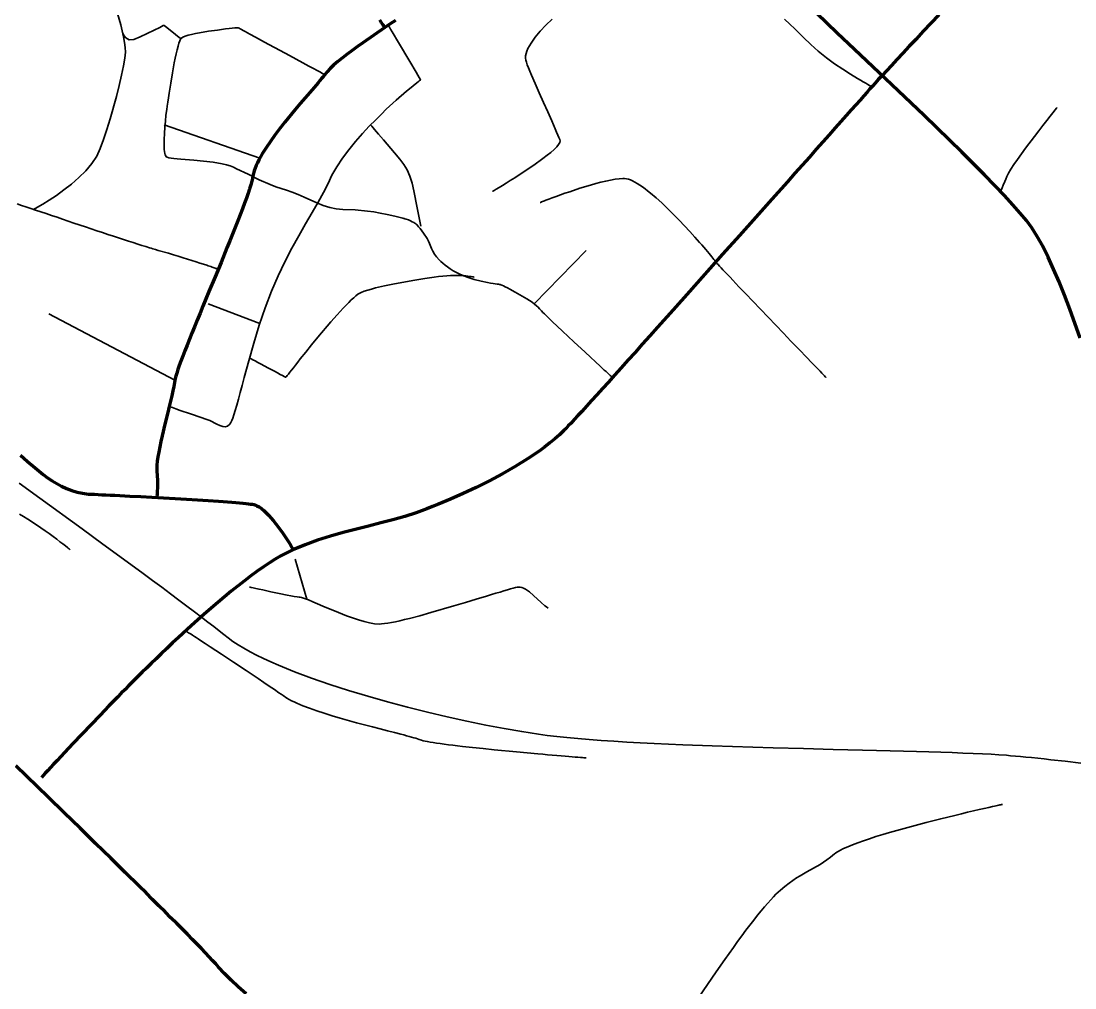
# Model space of a CAD drawing. Header units: inches. Extents: x 23 to 178, y 8 to 179.
# Drawn here: x 108.24 to 128.08, y 79.77 to 97.99 of the extents above; entities that cross this region are included whole.
import ezdxf

# ---------------------------------------------------------------- set-up
doc = ezdxf.new("R2010")
doc.units = ezdxf.units.IN
doc.header["$MEASUREMENT"] = 0
for name, color, linetype in [('Routes 1', 7, 'Continuous'), ('Routes 2', 7, 'Continuous'), ('Routes 3', 7, 'Continuous'), ('Routes 4', 7, 'Continuous')]:
    doc.layers.add(name, color=color, linetype=linetype)

msp = doc.modelspace()

# ---------------------------------------------------------------- linework, layer by layer
at = {"layer": 'Routes 1', "color": 7, "lineweight": 158, "true_color": 0xffffff}
for points in [[(125.513, 98.103), (125.364, 97.944), (125.221, 97.792), (125.085, 97.647), (124.956, 97.51), (124.836, 97.381), (124.725, 97.262), (124.622, 97.151), (124.53, 97.051), (124.447, 96.962), (124.375, 96.883), (124.313, 96.815), (124.263, 96.76), (124.218, 96.709), (124.165, 96.649), (124.102, 96.578), (124.031, 96.498), (123.952, 96.409), (123.865, 96.312), (123.771, 96.206), (123.67, 96.092), (123.563, 95.972), (123.449, 95.844), (123.33, 95.71), (123.206, 95.57), (123.077, 95.425), (122.943, 95.274), (122.805, 95.119), (122.663, 94.96), (122.371, 94.631), (122.068, 94.291), (121.759, 93.944), (121.445, 93.592), (120.82, 92.891), (120.514, 92.549), (120.217, 92.217), (120.073, 92.055), (119.932, 91.898), (119.795, 91.746), (119.662, 91.598), (119.534, 91.455), (119.411, 91.318), (119.293, 91.187), (119.181, 91.063), (119.075, 90.945), (118.975, 90.836), (118.883, 90.734), (118.798, 90.64), (118.72, 90.556), (118.651, 90.48), (118.59, 90.415), (118.539, 90.359), (118.496, 90.314), (118.457, 90.274), (118.374, 90.195), (118.285, 90.117), (118.191, 90.039), (118.092, 89.962), (117.989, 89.886), (117.77, 89.738), (117.539, 89.595), (117.299, 89.457), (117.053, 89.327), (116.807, 89.203), (116.562, 89.088), (116.323, 88.981), (116.093, 88.884), (115.983, 88.84), (115.876, 88.798), (115.672, 88.722), (115.459, 88.654), (115.238, 88.591), (115.009, 88.532), (114.775, 88.474), (114.298, 88.353), (114.059, 88.285), (113.82, 88.209), (113.585, 88.122), (113.354, 88.024), (113.129, 87.911), (113.02, 87.848), (112.911, 87.78), (112.798, 87.705), (112.682, 87.623), (112.562, 87.536), (112.44, 87.443), (112.191, 87.245), (111.938, 87.034), (111.686, 86.816), (111.44, 86.595), (111.203, 86.378), (111.09, 86.272), (110.981, 86.169), (110.876, 86.069), (110.777, 85.974), (110.683, 85.884), (110.596, 85.798), (110.516, 85.72), (110.443, 85.647), (110.378, 85.583), (110.32, 85.525), (110.259, 85.464), (110.194, 85.397), (110.123, 85.325), (110.049, 85.249), (109.891, 85.086), (109.723, 84.912), (109.38, 84.552), (109.214, 84.377), (109.057, 84.211), (108.984, 84.133), (108.914, 84.06), (108.85, 83.991), (108.791, 83.927), (108.738, 83.87), (108.691, 83.819), (108.652, 83.776), (108.62, 83.74)], [(112.472, 79.661), (112.326, 79.795), (112.191, 79.924), (112.067, 80.049), (111.955, 80.168), (111.902, 80.227), (111.843, 80.29), (111.779, 80.36), (111.708, 80.435), (111.631, 80.515), (111.549, 80.6), (111.461, 80.69), (111.368, 80.785), (111.27, 80.885), (111.167, 80.988), (111.059, 81.096), (110.948, 81.208), (110.832, 81.323), (110.712, 81.442), (110.589, 81.564), (110.462, 81.69), (110.199, 81.949), (109.924, 82.219), (109.64, 82.497), (109.349, 82.782), (109.051, 83.072), (108.749, 83.367), (108.14, 83.961)]]:
    msp.add_lwpolyline(points, dxfattribs=at)
at = {"layer": 'Routes 2', "color": 7, "lineweight": 106, "true_color": 0xffffff}
msp.add_lwpolyline([(128.174, 92.01), (127.979, 92.559), (127.879, 92.822), (127.778, 93.075), (127.675, 93.314), (127.573, 93.538), (127.47, 93.744), (127.368, 93.928), (127.267, 94.089), (127.166, 94.226), (127.049, 94.368), (126.909, 94.527), (126.748, 94.701), (126.569, 94.889), (126.374, 95.089), (126.165, 95.299), (125.945, 95.518), (125.716, 95.743), (125.238, 96.204), (124.75, 96.67), (124.269, 97.126), (124.038, 97.345), (123.814, 97.556), (123.602, 97.758), (123.403, 97.948), (123.219, 98.125)], dxfattribs=at)
at = {"layer": 'Routes 3', "color": 7, "lineweight": 70, "true_color": 0xffffff}
for points in [[(115.286, 97.999), (115.187, 97.931), (115.085, 97.862), (114.877, 97.72), (114.669, 97.577), (114.568, 97.505), (114.47, 97.434), (114.375, 97.363), (114.286, 97.294), (114.203, 97.225), (114.126, 97.158), (114.057, 97.093), (113.998, 97.029), (113.947, 96.968), (113.922, 96.936), (113.893, 96.901), (113.862, 96.863), (113.828, 96.823), (113.792, 96.78), (113.754, 96.736), (113.672, 96.64), (113.584, 96.538), (113.492, 96.43), (113.396, 96.317), (113.203, 96.081), (113.108, 95.96), (113.016, 95.838), (112.93, 95.718), (112.849, 95.599), (112.777, 95.483), (112.715, 95.371), (112.688, 95.317), (112.664, 95.264), (112.643, 95.213), (112.625, 95.163), (112.612, 95.116), (112.602, 95.07), (112.593, 95.023), (112.58, 94.967), (112.561, 94.901), (112.538, 94.826), (112.51, 94.742), (112.478, 94.651), (112.443, 94.553), (112.404, 94.448), (112.361, 94.337), (112.316, 94.22), (112.268, 94.099), (112.218, 93.973), (112.166, 93.844), (112.113, 93.712), (112.002, 93.441), (111.888, 93.165), (111.773, 92.889), (111.661, 92.617), (111.606, 92.485), (111.553, 92.355), (111.502, 92.229), (111.452, 92.108), (111.405, 91.991), (111.361, 91.879), (111.319, 91.773), (111.281, 91.674), (111.246, 91.582), (111.216, 91.498), (111.189, 91.422), (111.167, 91.356), (111.15, 91.298), (111.138, 91.251), (111.131, 91.215), (111.126, 91.181), (111.112, 91.105), (111.095, 91.02), (111.074, 90.927), (111.051, 90.828), (111.026, 90.724), (111, 90.616), (110.946, 90.394), (110.894, 90.173), (110.87, 90.067), (110.848, 89.964), (110.829, 89.867), (110.813, 89.777), (110.801, 89.696), (110.794, 89.624), (110.792, 89.592), (110.791, 89.562), (110.794, 89.513), (110.801, 89.423), (110.805, 89.338), (110.805, 89.26), (110.804, 89.191), (110.801, 89.13), (110.798, 89.081), (110.796, 89.061), (110.795, 89.044), (110.793, 89.031), (110.792, 89.021), (110.792, 89.015), (110.791, 89.013)], [(114.983, 98.008), (115.001, 97.982), (115.018, 97.958), (115.033, 97.936), (115.046, 97.917), (115.058, 97.901), (115.067, 97.887), (115.075, 97.876), (115.081, 97.868), (115.084, 97.863), (115.085, 97.862)], [(108.225, 89.809), (108.289, 89.752), (108.356, 89.692), (108.499, 89.568), (108.653, 89.445), (108.735, 89.385), (108.82, 89.328), (108.908, 89.274), (108.999, 89.225), (109.093, 89.181), (109.191, 89.144), (109.292, 89.113), (109.396, 89.091), (109.504, 89.077), (109.559, 89.074), (109.619, 89.072), (109.685, 89.069), (109.757, 89.065), (109.834, 89.062), (109.916, 89.058), (110.003, 89.054), (110.094, 89.049), (110.286, 89.04), (110.49, 89.029), (110.701, 89.018), (111.135, 88.994), (111.351, 88.981), (111.561, 88.968), (111.762, 88.955), (111.951, 88.942), (112.039, 88.936), (112.124, 88.929), (112.203, 88.923), (112.278, 88.917), (112.347, 88.911), (112.41, 88.905), (112.466, 88.9), (112.516, 88.894), (112.558, 88.889), (112.592, 88.884), (112.619, 88.879), (112.638, 88.874), (112.677, 88.858), (112.718, 88.835), (112.761, 88.804), (112.805, 88.768), (112.85, 88.726), (112.896, 88.679), (112.987, 88.575), (113.077, 88.461), (113.162, 88.343), (113.24, 88.228), (113.275, 88.173), (113.307, 88.12), (113.335, 88.071), (113.36, 88.027)]]:
    msp.add_lwpolyline(points, dxfattribs=at)
at = {"layer": 'Routes 4', "color": 7, "lineweight": 35, "true_color": 0xffffff}
for points in [[(110.052, 98.126), (110.112, 97.916), (110.167, 97.69), (110.186, 97.582), (110.198, 97.485), (110.2, 97.399), (110.188, 97.287), (110.164, 97.14), (110.129, 96.967), (110.084, 96.774), (110.033, 96.567), (109.915, 96.144), (109.852, 95.941), (109.789, 95.753), (109.727, 95.587), (109.66, 95.443), (109.568, 95.303), (109.455, 95.167), (109.325, 95.038), (109.186, 94.916), (109.042, 94.804), (108.901, 94.702), (108.767, 94.613), (108.646, 94.538), (108.546, 94.48), (108.47, 94.438)], [(118.233, 98.02), (118.116, 97.906), (118.01, 97.793), (117.916, 97.681), (117.839, 97.572), (117.78, 97.469), (117.759, 97.421), (117.744, 97.374), (117.735, 97.33), (117.733, 97.288), (117.738, 97.249), (117.75, 97.21), (117.767, 97.161), (117.789, 97.104), (117.816, 97.039), (117.845, 96.967), (117.914, 96.807), (117.991, 96.633), (118.071, 96.452), (118.151, 96.273), (118.226, 96.106), (118.26, 96.029), (118.291, 95.958), (118.319, 95.894), (118.344, 95.837), (118.363, 95.79), (118.378, 95.753), (118.386, 95.727), (118.379, 95.696), (118.357, 95.659), (118.32, 95.615), (118.27, 95.567), (118.21, 95.513), (118.14, 95.457), (118.062, 95.397), (117.891, 95.274), (117.709, 95.151), (117.53, 95.034), (117.446, 94.98), (117.368, 94.931), (117.297, 94.887), (117.235, 94.849), (117.184, 94.818), (117.146, 94.794), (117.121, 94.78), (117.113, 94.775)], [(124.255, 96.751), (124.25, 96.754), (124.235, 96.761), (124.211, 96.774), (124.179, 96.792), (124.139, 96.814), (124.093, 96.84), (124.04, 96.87), (123.981, 96.905), (123.851, 96.984), (123.706, 97.077), (123.553, 97.181), (123.398, 97.294), (123.246, 97.416), (123.102, 97.544), (122.968, 97.678), (122.892, 97.754), (122.805, 97.837), (122.709, 97.926), (122.606, 98.02)], [(111.245, 97.654), (111.216, 97.677), (111.145, 97.734), (110.978, 97.866), (110.932, 97.903), (110.914, 97.899), (110.848, 97.866), (110.742, 97.814), (110.481, 97.691), (110.361, 97.64), (110.271, 97.635), (110.209, 97.667), (110.171, 97.716), (110.152, 97.76), (110.147, 97.78)], [(113.954, 96.977), (113.95, 96.979), (113.94, 96.984), (113.923, 96.994), (113.9, 97.006), (113.871, 97.022), (113.836, 97.04), (113.797, 97.062), (113.753, 97.085), (113.654, 97.139), (113.541, 97.2), (113.418, 97.267), (113.288, 97.337), (113.021, 97.481), (112.89, 97.552), (112.764, 97.62), (112.648, 97.683), (112.545, 97.739), (112.499, 97.764), (112.457, 97.786), (112.42, 97.806), (112.388, 97.824), (112.361, 97.838), (112.34, 97.849), (112.326, 97.857), (112.318, 97.861), (112.313, 97.861), (112.293, 97.859), (112.258, 97.856), (112.211, 97.851), (112.153, 97.844), (112.086, 97.836), (112.011, 97.827), (111.932, 97.817), (111.764, 97.793), (111.598, 97.765), (111.52, 97.75), (111.448, 97.734), (111.384, 97.718), (111.329, 97.7), (111.285, 97.683), (111.255, 97.665), (111.239, 97.645), (111.224, 97.613), (111.208, 97.568), (111.191, 97.511), (111.174, 97.444), (111.157, 97.369), (111.139, 97.286), (111.121, 97.198), (111.086, 97.009), (111.053, 96.815), (111.023, 96.628), (111.009, 96.54), (110.997, 96.458), (110.987, 96.384), (110.978, 96.319), (110.965, 96.211), (110.953, 96.1), (110.943, 95.984), (110.935, 95.868), (110.93, 95.756), (110.929, 95.654), (110.933, 95.565), (110.937, 95.527), (110.943, 95.494), (110.95, 95.466), (110.959, 95.445), (110.97, 95.43), (110.988, 95.421), (111.018, 95.412), (111.061, 95.405), (111.114, 95.398), (111.176, 95.392), (111.246, 95.386), (111.324, 95.379), (111.492, 95.365), (111.672, 95.348), (111.852, 95.325), (112.022, 95.295), (112.101, 95.277), (112.172, 95.256), (112.236, 95.232), (112.292, 95.205), (112.51, 95.099), (112.721, 94.997), (112.928, 94.905), (113.031, 94.865), (113.133, 94.83), (113.235, 94.799), (113.34, 94.764), (113.451, 94.718), (113.566, 94.666), (113.804, 94.56), (113.926, 94.513), (114.049, 94.474), (114.171, 94.448), (114.293, 94.438), (114.527, 94.43), (114.757, 94.407), (114.876, 94.39), (115, 94.367), (115.131, 94.341), (115.271, 94.309), (115.422, 94.273), (115.442, 94.268), (115.45, 94.266), (115.463, 94.263), (115.487, 94.255), (115.531, 94.24), (115.569, 94.224), (115.602, 94.207), (115.63, 94.192), (115.651, 94.178), (115.667, 94.167), (115.677, 94.159), (115.682, 94.155), (115.685, 94.151), (115.698, 94.136), (115.72, 94.11), (115.748, 94.076), (115.78, 94.035), (115.814, 93.99), (115.879, 93.892), (115.906, 93.843), (115.928, 93.795), (115.966, 93.699), (115.989, 93.65), (116.018, 93.598), (116.058, 93.544), (116.11, 93.487), (116.142, 93.456), (116.178, 93.424), (116.219, 93.39), (116.265, 93.355), (116.317, 93.319), (116.374, 93.282), (116.499, 93.217), (116.633, 93.164), (116.768, 93.12), (116.899, 93.086), (117.019, 93.061), (117.073, 93.051), (117.122, 93.043), (117.164, 93.037), (117.199, 93.032), (117.227, 93.028), (117.246, 93.026), (117.255, 93.025), (117.258, 93.024), (117.269, 93.019), (117.288, 93.009), (117.316, 92.996), (117.351, 92.978), (117.392, 92.958), (117.437, 92.934), (117.539, 92.88), (117.757, 92.754), (117.857, 92.688), (117.901, 92.656), (117.939, 92.624), (117.971, 92.594), (117.997, 92.565), (118.014, 92.547), (118.035, 92.525), (118.06, 92.499), (118.09, 92.47), (118.159, 92.402), (118.24, 92.323), (118.331, 92.237), (118.43, 92.143), (118.641, 91.946), (118.854, 91.747), (118.957, 91.653), (119.053, 91.565), (119.14, 91.484), (119.217, 91.413), (119.25, 91.383), (119.281, 91.355), (119.307, 91.331), (119.329, 91.311), (119.347, 91.295), (119.36, 91.283), (119.368, 91.275), (119.37, 91.273)], [(115.149, 97.906), (115.155, 97.897), (115.17, 97.871), (115.193, 97.832), (115.224, 97.78), (115.261, 97.717), (115.304, 97.646), (115.398, 97.488), (115.498, 97.32), (115.593, 97.159), (115.637, 97.086), (115.675, 97.021), (115.708, 96.966), (115.734, 96.922), (115.752, 96.892), (115.76, 96.879), (115.758, 96.876), (115.75, 96.87), (115.734, 96.858), (115.713, 96.841), (115.655, 96.795), (115.58, 96.734), (115.493, 96.662), (115.299, 96.497), (115.11, 96.323), (115.02, 96.234), (114.913, 96.127), (114.793, 96.003), (114.666, 95.865), (114.535, 95.717), (114.407, 95.562), (114.287, 95.402), (114.179, 95.241), (114.089, 95.082), (114.015, 94.925), (113.928, 94.756), (113.827, 94.573), (113.714, 94.377), (113.593, 94.167), (113.466, 93.943), (113.335, 93.705), (113.204, 93.452), (113.075, 93.185), (112.951, 92.9), (112.833, 92.587), (112.722, 92.255), (112.618, 91.916), (112.523, 91.583), (112.437, 91.269), (112.398, 91.124), (112.361, 90.987), (112.327, 90.863), (112.296, 90.75), (112.268, 90.653), (112.244, 90.571), (112.222, 90.507), (112.203, 90.46), (112.184, 90.423), (112.165, 90.394), (112.124, 90.356), (112.08, 90.342), (112.033, 90.347), (111.981, 90.367), (111.924, 90.395), (111.79, 90.461), (111.713, 90.489), (111.624, 90.517), (111.425, 90.585), (111.232, 90.653), (111.15, 90.682), (111.085, 90.705), (111.042, 90.72), (111.031, 90.725), (111.027, 90.726)], [(127.741, 96.356), (127.738, 96.353), (127.731, 96.344), (127.705, 96.312), (127.664, 96.26), (127.61, 96.193), (127.545, 96.112), (127.473, 96.02), (127.395, 95.919), (127.313, 95.813), (127.147, 95.593), (127.068, 95.484), (126.994, 95.38), (126.927, 95.282), (126.871, 95.195), (126.826, 95.119), (126.796, 95.058), (126.776, 95.008), (126.757, 94.964), (126.728, 94.894), (126.707, 94.844), (126.693, 94.81), (126.685, 94.79), (126.68, 94.779), (126.678, 94.775)], [(110.929, 96.028), (112.733, 95.405)], [(115.76, 94.124), (115.693, 94.466), (115.632, 94.786), (115.597, 94.931), (115.556, 95.064), (115.506, 95.182), (115.444, 95.283), (115.365, 95.386), (115.269, 95.503), (115.062, 95.747), (114.968, 95.857), (114.89, 95.946), (114.837, 96.006), (114.823, 96.022), (114.818, 96.028)], [(118.009, 94.567), (118.01, 94.568), (118.016, 94.57), (118.025, 94.574), (118.037, 94.579), (118.052, 94.585), (118.071, 94.592), (118.092, 94.6), (118.116, 94.609), (118.171, 94.63), (118.236, 94.655), (118.309, 94.682), (118.39, 94.711), (118.476, 94.741), (118.567, 94.772), (118.759, 94.836), (118.957, 94.896), (119.055, 94.924), (119.152, 94.949), (119.245, 94.971), (119.335, 94.99), (119.419, 95.005), (119.497, 95.015), (119.567, 95.02), (119.6, 95.02), (119.634, 95.015), (119.67, 95.006), (119.709, 94.993), (119.75, 94.975), (119.793, 94.953), (119.838, 94.927), (119.885, 94.897), (119.933, 94.864), (119.983, 94.828), (120.033, 94.789), (120.085, 94.747), (120.191, 94.657), (120.3, 94.559), (120.409, 94.455), (120.625, 94.237), (120.729, 94.127), (120.829, 94.019), (120.923, 93.914), (121.01, 93.816), (121.051, 93.769), (121.089, 93.725), (121.125, 93.683), (121.158, 93.644), (121.189, 93.607), (121.216, 93.574), (121.241, 93.544), (121.263, 93.517), (121.281, 93.495), (121.295, 93.476), (121.306, 93.462), (121.313, 93.452), (121.316, 93.448), (121.317, 93.445), (121.324, 93.436), (121.338, 93.421), (121.358, 93.4), (121.383, 93.372), (121.414, 93.339), (121.449, 93.301), (121.49, 93.258), (121.535, 93.211), (121.584, 93.159), (121.637, 93.104), (121.693, 93.044), (121.752, 92.982), (121.814, 92.917), (121.879, 92.849), (122.015, 92.707), (122.156, 92.559), (122.447, 92.255), (122.591, 92.104), (122.731, 91.958), (122.799, 91.888), (122.865, 91.82), (122.928, 91.754), (122.988, 91.691), (123.046, 91.631), (123.1, 91.574), (123.151, 91.521), (123.198, 91.473), (123.24, 91.429), (123.278, 91.389), (123.311, 91.355), (123.338, 91.326), (123.36, 91.304), (123.376, 91.287), (123.386, 91.276), (123.39, 91.273)], [(108.165, 94.54), (108.245, 94.514), (108.329, 94.485), (108.418, 94.455), (108.511, 94.424), (108.608, 94.392), (108.707, 94.358), (108.809, 94.324), (108.913, 94.289), (109.018, 94.254), (109.233, 94.181), (109.449, 94.109), (109.664, 94.037), (109.769, 94.002), (109.873, 93.968), (109.974, 93.934), (110.073, 93.902), (110.168, 93.87), (110.26, 93.84), (110.349, 93.812), (110.432, 93.785), (110.511, 93.76), (110.585, 93.737), (110.653, 93.716), (110.685, 93.706), (110.715, 93.697), (110.743, 93.689), (110.77, 93.681), (110.819, 93.667), (111.012, 93.611), (111.106, 93.582), (111.197, 93.555), (111.286, 93.527), (111.372, 93.501), (111.453, 93.475), (111.531, 93.45), (111.603, 93.427), (111.67, 93.406), (111.731, 93.386), (111.76, 93.376), (111.786, 93.368), (111.811, 93.36), (111.834, 93.352), (111.855, 93.345), (111.874, 93.339), (111.891, 93.333), (111.906, 93.328), (111.919, 93.323), (111.93, 93.32), (111.938, 93.317), (111.944, 93.315), (111.948, 93.314), (111.949, 93.313)], [(118.874, 93.665), (117.895, 92.66)], [(112.539, 91.64), (112.547, 91.636), (112.568, 91.624), (112.602, 91.606), (112.645, 91.583), (112.697, 91.555), (112.755, 91.524), (112.88, 91.456), (113.005, 91.389), (113.062, 91.358), (113.114, 91.33), (113.157, 91.307), (113.191, 91.289), (113.213, 91.277), (113.22, 91.273), (113.224, 91.277), (113.233, 91.29), (113.249, 91.31), (113.27, 91.337), (113.296, 91.371), (113.327, 91.411), (113.363, 91.457), (113.403, 91.507), (113.446, 91.563), (113.493, 91.622), (113.595, 91.75), (113.707, 91.888), (113.825, 92.032), (114.067, 92.319), (114.186, 92.453), (114.3, 92.577), (114.354, 92.633), (114.405, 92.685), (114.453, 92.732), (114.499, 92.774), (114.54, 92.809), (114.578, 92.839), (114.612, 92.861), (114.641, 92.875), (114.698, 92.896), (114.762, 92.917), (114.834, 92.938), (114.911, 92.958), (115.08, 92.997), (115.264, 93.035), (115.649, 93.104), (115.837, 93.135), (116.014, 93.163), (116.097, 93.174), (116.176, 93.183), (116.252, 93.188), (116.322, 93.192), (116.389, 93.194), (116.451, 93.193), (116.508, 93.192), (116.56, 93.189), (116.607, 93.185), (116.648, 93.181), (116.683, 93.177), (116.713, 93.172), (116.736, 93.169), (116.753, 93.165), (116.763, 93.163), (116.767, 93.163)], [(111.762, 92.66), (112.733, 92.289)], [(108.761, 92.474), (111.132, 91.219)], [(128.187, 84.01), (127.895, 84.043), (127.624, 84.073), (127.497, 84.087), (127.376, 84.1), (127.261, 84.112), (127.153, 84.123), (127.051, 84.133), (126.955, 84.141), (126.867, 84.149), (126.786, 84.156), (126.643, 84.166), (126.497, 84.175), (126.335, 84.184), (126.159, 84.192), (125.969, 84.199), (125.767, 84.207), (125.554, 84.214), (125.329, 84.221), (125.095, 84.228), (124.851, 84.234), (124.6, 84.241), (124.341, 84.248), (124.075, 84.254), (123.528, 84.268), (122.965, 84.282), (122.393, 84.298), (121.249, 84.334), (120.692, 84.355), (120.153, 84.379), (119.893, 84.392), (119.64, 84.406), (119.395, 84.421), (119.158, 84.436), (118.932, 84.453), (118.717, 84.471), (118.512, 84.489), (118.321, 84.509), (118.142, 84.53), (117.978, 84.552), (117.664, 84.602), (117.333, 84.66), (116.986, 84.726), (116.627, 84.801), (116.26, 84.882), (115.886, 84.97), (115.51, 85.064), (115.135, 85.164), (114.764, 85.269), (114.401, 85.379), (114.047, 85.493), (113.707, 85.61), (113.384, 85.731), (113.081, 85.855), (112.938, 85.917), (112.802, 85.98), (112.671, 86.044), (112.548, 86.108), (112.433, 86.172), (112.325, 86.237), (112.225, 86.301), (112.134, 86.366), (112.052, 86.431), (111.965, 86.501), (111.865, 86.58), (111.754, 86.667), (111.633, 86.76), (111.501, 86.861), (111.359, 86.968), (111.209, 87.081), (111.051, 87.199), (110.885, 87.322), (110.713, 87.449), (110.535, 87.581), (110.164, 87.853), (109.778, 88.135), (109.384, 88.422), (108.59, 88.999), (108.203, 89.28)], [(109.163, 88.027), (109.162, 88.028), (109.157, 88.032), (109.15, 88.038), (109.139, 88.046), (109.126, 88.057), (109.11, 88.069), (109.072, 88.1), (109.025, 88.137), (108.969, 88.18), (108.907, 88.227), (108.84, 88.278), (108.767, 88.331), (108.69, 88.386), (108.53, 88.498), (108.365, 88.604), (108.284, 88.652), (108.205, 88.696)], [(113.394, 87.851), (113.614, 87.095)], [(118.159, 86.929), (118.13, 86.95), (118.099, 86.974), (118.031, 87.034), (117.884, 87.169), (117.808, 87.233), (117.733, 87.284), (117.697, 87.303), (117.662, 87.317), (117.627, 87.324), (117.595, 87.325), (117.574, 87.321), (117.542, 87.314), (117.501, 87.303), (117.452, 87.289), (117.393, 87.273), (117.328, 87.253), (117.255, 87.232), (117.176, 87.208), (117.091, 87.182), (117, 87.155), (116.807, 87.096), (116.601, 87.034), (116.386, 86.97), (115.953, 86.844), (115.744, 86.786), (115.547, 86.735), (115.455, 86.712), (115.367, 86.691), (115.285, 86.673), (115.209, 86.658), (115.14, 86.645), (115.078, 86.636), (115.025, 86.63), (114.98, 86.629), (114.893, 86.634), (114.798, 86.65), (114.696, 86.674), (114.588, 86.705), (114.477, 86.743), (114.363, 86.784), (114.135, 86.875), (114.025, 86.922), (113.919, 86.967), (113.82, 87.01), (113.728, 87.049), (113.646, 87.083), (113.575, 87.109), (113.518, 87.128), (113.494, 87.133), (113.474, 87.136), (113.433, 87.142), (113.38, 87.15), (113.318, 87.161), (113.249, 87.174), (113.096, 87.204), (112.936, 87.238), (112.785, 87.271), (112.718, 87.285), (112.659, 87.298), (112.609, 87.31), (112.571, 87.318), (112.547, 87.323), (112.539, 87.325)], [(118.874, 84.107), (118.87, 84.108), (118.856, 84.109), (118.834, 84.111), (118.804, 84.113), (118.766, 84.116), (118.721, 84.12), (118.669, 84.124), (118.611, 84.129), (118.547, 84.134), (118.477, 84.14), (118.402, 84.147), (118.322, 84.153), (118.238, 84.161), (118.15, 84.168), (118.058, 84.176), (117.963, 84.185), (117.766, 84.202), (117.562, 84.221), (117.144, 84.261), (116.937, 84.282), (116.737, 84.303), (116.545, 84.324), (116.454, 84.335), (116.366, 84.345), (116.282, 84.356), (116.203, 84.366), (116.128, 84.376), (116.059, 84.386), (115.995, 84.396), (115.937, 84.405), (115.886, 84.415), (115.842, 84.424), (115.805, 84.432), (115.775, 84.441), (115.729, 84.457), (115.701, 84.467), (115.668, 84.477), (115.63, 84.488), (115.589, 84.5), (115.543, 84.512), (115.494, 84.525), (115.442, 84.539), (115.386, 84.554), (115.266, 84.584), (115.136, 84.618), (114.998, 84.653), (114.853, 84.69), (114.703, 84.73), (114.55, 84.771), (114.242, 84.857), (114.091, 84.902), (113.943, 84.947), (113.802, 84.994), (113.668, 85.041), (113.543, 85.089), (113.429, 85.137), (113.376, 85.161), (113.327, 85.185), (113.282, 85.209), (113.241, 85.233), (113.169, 85.281), (113.132, 85.307), (113.092, 85.334), (113.005, 85.394), (112.91, 85.459), (112.808, 85.528), (112.7, 85.601), (112.587, 85.676), (112.472, 85.753), (112.238, 85.908), (112.122, 85.985), (112.01, 86.059), (111.901, 86.131), (111.797, 86.199), (111.701, 86.262), (111.613, 86.32), (111.572, 86.347), (111.534, 86.372), (111.499, 86.395), (111.467, 86.416), (111.438, 86.435), (111.412, 86.452), (111.39, 86.466), (111.371, 86.478), (111.356, 86.488), (111.346, 86.495), (111.339, 86.499), (111.337, 86.501)], [(126.711, 83.232), (126.709, 83.232), (126.703, 83.231), (126.693, 83.229), (126.679, 83.226), (126.662, 83.222), (126.642, 83.217), (126.618, 83.212), (126.591, 83.206), (126.561, 83.199), (126.528, 83.192), (126.453, 83.175), (126.367, 83.156), (126.272, 83.134), (126.168, 83.11), (126.057, 83.083), (125.939, 83.055), (125.815, 83.025), (125.686, 82.994), (125.552, 82.961), (125.278, 82.891), (124.999, 82.817), (124.723, 82.741), (124.589, 82.702), (124.458, 82.663), (124.331, 82.624), (124.21, 82.586), (124.095, 82.547), (123.988, 82.509), (123.889, 82.471), (123.799, 82.435), (123.719, 82.399), (123.65, 82.364), (123.62, 82.347), (123.593, 82.33), (123.57, 82.314), (123.55, 82.298), (123.477, 82.239), (123.409, 82.188), (123.342, 82.142), (123.278, 82.101), (123.154, 82.03), (123.031, 81.962), (122.968, 81.927), (122.904, 81.889), (122.837, 81.848), (122.768, 81.801), (122.695, 81.748), (122.618, 81.688), (122.536, 81.618), (122.449, 81.539), (122.402, 81.492), (122.35, 81.437), (122.293, 81.374), (122.233, 81.304), (122.169, 81.227), (122.102, 81.143), (122.031, 81.054), (121.959, 80.959), (121.883, 80.86), (121.806, 80.756), (121.727, 80.649), (121.647, 80.539), (121.484, 80.31), (121.32, 80.075), (121.157, 79.838), (120.998, 79.602)]]:
    msp.add_lwpolyline(points, dxfattribs=at)

doc.saveas('drawing.dxf')
